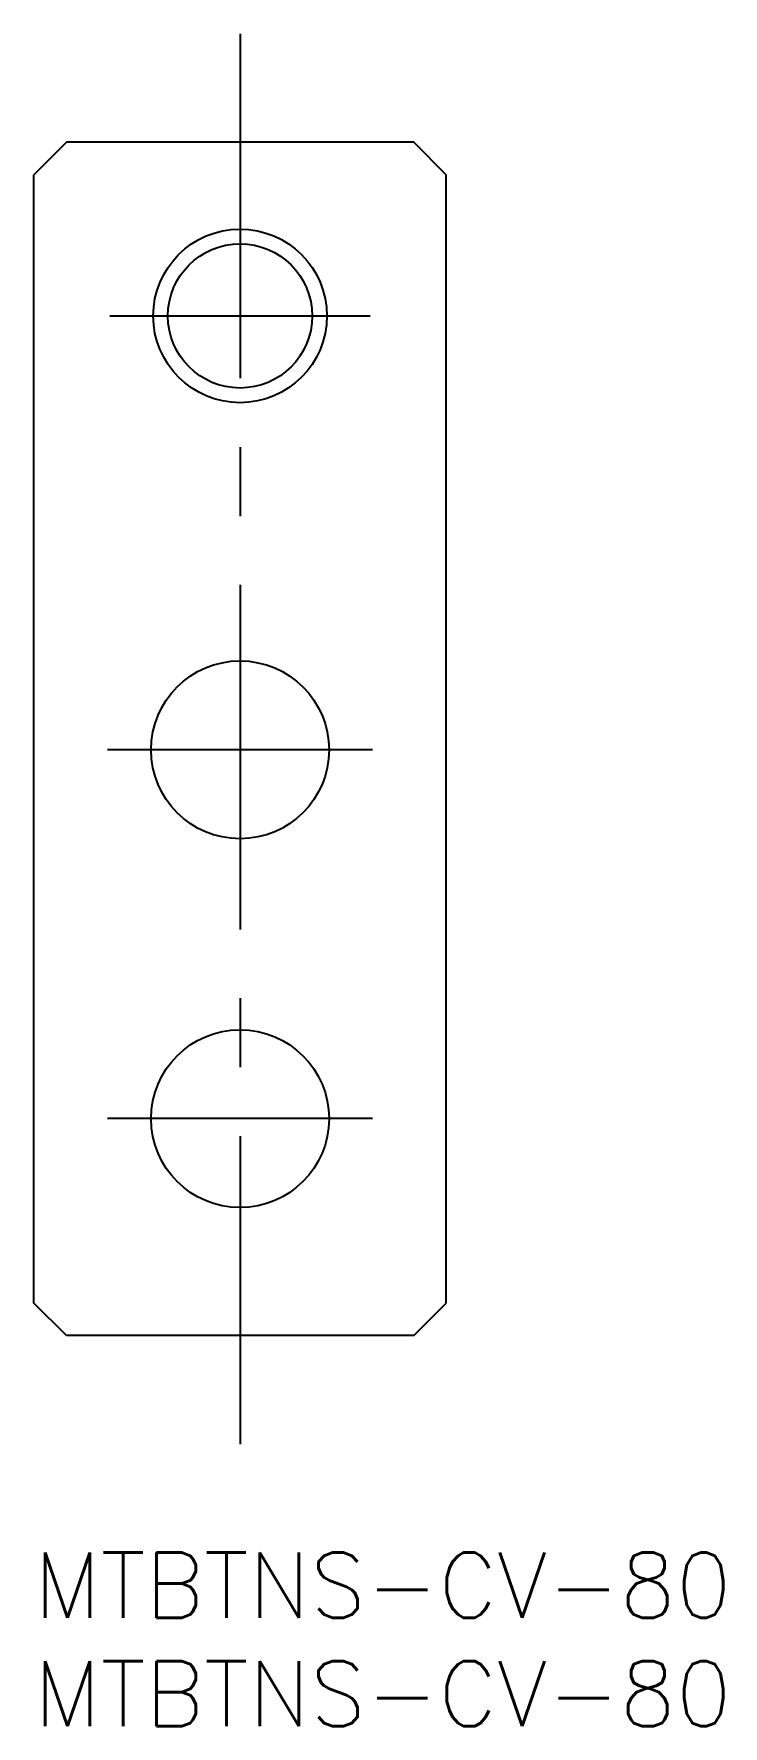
# Model space of a CAD drawing. Extents: x 0 to 102, y -8 to 70.
# Drawn here: x 0 to 31.8, y -8 to 70 of the extents above.
import ezdxf

# ---------------------------------------------------------------- set-up
doc = ezdxf.new("R2010")
doc.units = 0
doc.header["$LTSCALE"] = 0.5
doc.linetypes.add('CENTER', pattern=[50.8, 31.75, -6.35, 6.35, -6.35])
for name, color, linetype in [('MSM_CENTER', 1, 'CENTER'), ('MSM_CONTINUOUS', 7, 'CONTINUOUS'), ('MSM_NARROW', 5, 'CONTINUOUS'), ('MSM_PART_NUMBER', 7, 'CONTINUOUS')]:
    doc.layers.add(name, color=color, linetype=linetype)
doc.styles.get("Standard").update_dxf_attribs({"font": 'txt.shx', "height": 3, "bigfont": 'bigfont.shx'})

msp = doc.modelspace()

# ---------------------------------------------------------------- linework, layer by layer
at = {"layer": 'MSM_CENTER'}
for p, q in [((9.5, 70), (9.5, 5)), ((3.5, 57), (15.5, 57)), ((15.6, 37), (3.4, 37)), ((15.6, 20), (3.4, 20))]:
    msp.add_line(p, q, dxfattribs=at)
at = {"layer": 'MSM_CONTINUOUS'}
for p, q in [((1.5, 65), (0, 63.5)), ((17.5, 65), (1.5, 65)), ((19, 63.5), (17.5, 65)), ((0, 11.5), (0, 63.5)), ((19, 11.5), (19, 63.5)), ((1.5, 10), (0, 11.5)), ((17.5, 10), (19, 11.5)), ((17.5, 10), (1.5, 10))]:
    msp.add_line(p, q, dxfattribs=at)
for centre, radius in [((9.5, 57), 3.3235), ((9.5, 37), 4.1), ((9.5, 20), 4.1)]:
    msp.add_circle(centre, radius, dxfattribs=at)
at = {"layer": 'MSM_NARROW'}
msp.add_circle((9.5, 57), 4, dxfattribs=at)

# ---------------------------------------------------------------- texts
at = {"layer": 'MSM_PART_NUMBER'}
for p in [(0, -3), (0, -8)]:
    msp.add_text('MTBTNS-CV-80', height=3, dxfattribs=at).set_placement(p)

doc.saveas('drawing.dxf')
